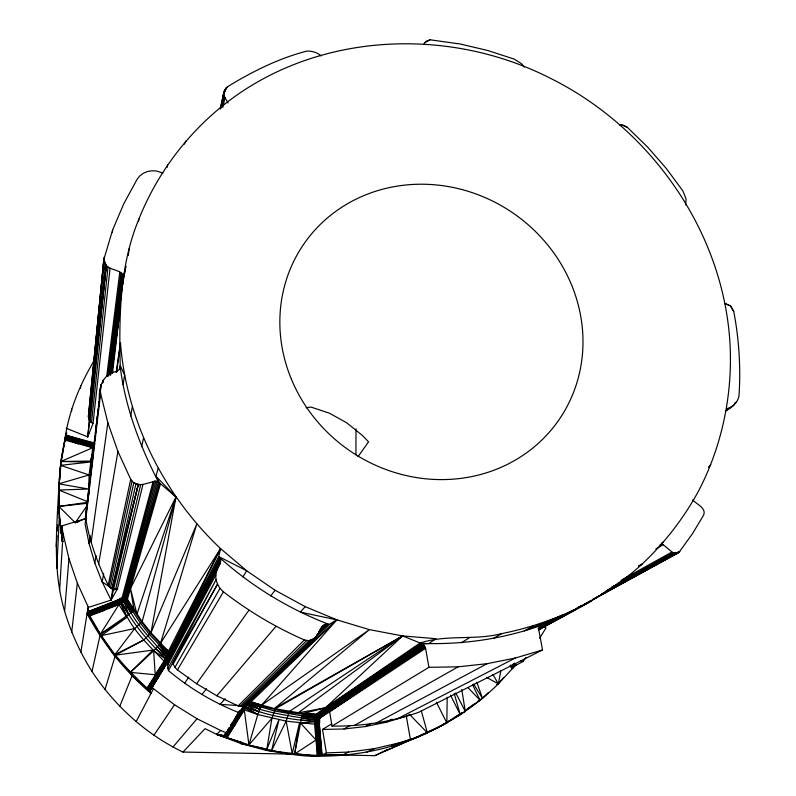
<?xml version="1.0" encoding="UTF-8"?>
<svg xmlns="http://www.w3.org/2000/svg" width="796" height="796" viewBox="0 0 796 796"><rect width="100%" height="100%" fill="white"/><g stroke="black" fill="none" stroke-linecap="round" stroke-linejoin="round"><path stroke-width="1.19" d="M355.921 454.695L356.001 428.775M538.613 629.905C574.463 610.283 611.716 592.075 642.054 564.145C664.371 543.151 683.286 518.823 698.042 491.958C721.564 447.252 732.439 396.418 730.131 346.001C724.499 232.273 650.77 127.718 549.429 77.799C449.481 27.124 321.295 31.969 230.362 99.789C189.667 130.265 157.737 171.866 138.892 219.089C119.579 265.556 119.052 316.121 120.216 365.553L119.848 369.314M94.356 360.18C79.7 384.757 68.625 411.731 64.804 440.059L60.894 461.491L58.566 492.147C56.436 531.837 52.934 572.543 64.625 611.209C70.934 632.452 80.167 652.72 91.998 671.456C114.554 705.654 145.927 734.31 182.961 752.061L205.06 728.668L216.671 734.38L240.81 743.514L265.645 750.23L290.908 754.469L294.639 753.981L315.992 739.991L315.604 719.912L316.629 714.659L325.385 707.833L419.87 643.158C446.198 634.143 474.774 640.68 501.709 633.616C533.191 627.308 563.578 616.353 591.697 600.811L538.305 629.835M226.711 733.017L223.915 735.574L216.671 734.38L248.939 744.877L257.785 714.529L261.655 705.137L369.404 629.626L274.381 708.539L402.617 635.934L422.477 643.934L428.755 643.546L436.009 638.7L402.617 635.934L369.404 629.626L336.798 619.835L329.335 624.343C320.062 622.034 319.912 635.596 313.525 639.288L244.044 705.913L238.909 712.659L226.711 733.017L220.731 730.499L216.671 734.38L241.914 742.479L240.81 743.514C265.944 748.131 290.45 756.757 316.34 756.2C347.006 756.369 377.772 751.822 406.617 741.265L414.577 738.399L446.864 722.967L447.173 697.226M223.915 735.574L227.278 737.494L249.218 701.704L275.346 708.788L303.176 713.514L325.385 707.833L402.617 635.934L289.207 711.584L286.172 721.146L271.635 750.449L278.958 719.703L266.849 749.275L265.645 750.23L316.34 756.2L317.385 755.434L314.569 724.181L314.699 717.922L315.654 714.5L421.213 643.397C461.899 644.869 502.803 639.138 541.171 625.377L563.319 614.91L538.434 628.82M58.247 512.743L58.526 506.634M59.073 494.406L59.302 489.52M59.74 479.749L60.924 463.899M56.834 568.205L59.322 516.992L58.566 492.147L59.262 482.296M86.048 518.475L61.809 525.957L61.491 531.559L62.576 541.797L59.322 516.992L58.566 492.147M63.63 448.188L65.003 439.173L78.605 443.83L78.923 442.825L79.103 439.919L65.71 435.601L66.466 433.362M59.65 589.846L63.083 533.579L61.809 525.957M71.531 411.472L71.68 409.074M59.431 479.839L60.297 467.521M56.188 546.504L56.944 535.728M57.272 530.942L57.69 524.962M316.41 635.258L328.002 624.014C288.212 608.671 251.407 586.085 219.656 557.618L220.641 560.165L220.402 562.872L169.827 658.342L150.235 690.55L132.056 675.834L130.345 672.381L152.961 650.093L115.41 655.178L143.817 639.954L150.991 632.73L175.976 496.973L158.523 482.068L155.946 481.073L124.186 597.169L118.524 600.592L87.819 612.323L87.102 613.477C103.132 643.884 124.902 671.078 150.961 693.485L149.529 690.371L166.404 663.168L167.07 657.814L170.195 652.959L219.656 557.618L218.761 556.573L220.542 548.573C163.867 494.963 126.464 420.915 120.475 342.847L116.156 372.299M80.496 388.498L80.685 386.04M64.625 611.209L68.953 558.633L63.083 533.579M66.566 434.069C57.013 469.073 57.053 506.077 62.576 541.797L59.322 516.992M66.138 428.208L87.709 436.855L93.042 423.522L89.52 420.656L88.366 416.805L103.858 259.327L112.644 229.964L123.688 203.935L137.121 179.269L139.827 175.896L143.34 173.269L147.469 171.518L151.966 170.762L156.573 171.021L162.951 173.1M220.562 108.196C223.766 101.5 221.278 91.709 227.586 86.694C252.322 71.541 278.719 58.317 306.898 51.083C312.032 50.934 317.365 52.437 321.216 55.939M104.137 257.148L88.366 416.805M88.575 418.497L103.858 259.327L106.266 265.466C110.883 271.058 123.848 269.247 123.43 278.391L110.296 374.08L123.3 275.864M88.953 418.109L89.192 420.099L104.953 263.605L104.137 261.516M88.664 433.342L87.709 436.855L106.266 265.466L104.953 263.605M64.456 443.352L64.804 440.059L92.774 447.71L89.062 474.963L88.635 494.983M107.997 266.998L91.49 422.686L89.212 421.989L90.177 421.522L106.266 265.466L89.192 420.099M112.385 232.432L112.644 229.964M93.042 423.522L110.057 268.123M87.709 436.855L89.52 420.656M71.71 632.074L77.341 583.14L68.953 558.633M87.092 506.962L86.814 509.41L87.152 506.943M87.65 502.067L87.938 499.609M88.356 495.938L88.774 492.266M89.192 488.595L89.62 484.913M89.898 482.466L90.316 478.794M90.734 475.122L91.152 471.451M91.58 467.769L91.998 464.098M92.276 461.65L92.694 457.979M93.122 454.297L93.54 450.626M93.819 448.178L94.376 443.282M94.654 440.835L95.082 437.153M95.5 433.482L95.918 429.81M96.197 427.362L96.764 422.457M97.46 416.338L97.042 420.009L98.246 408.985L97.739 413.89M98.585 406.537L99.142 401.642L98.535 406.537M99.848 395.522L99.42 399.194C98.465 387.533 103.162 373.762 116.077 371.583C118.216 370.956 119.917 369.085 120.216 366.856C125.35 407.413 139.817 445.949 158.523 482.068L126.057 597.876L118.087 602.602L88.535 614.144L87.102 613.477L88.018 612.9C99.56 606.084 114.564 605.686 125.161 597.418L157.29 481.431M100.127 393.075L101.102 384.498L85.461 516.505C88.933 540.464 97.739 563.429 108.166 585.189L112.057 588.761L117.39 588.97L142.981 484.416L155.946 481.073M87.092 504.495L85.461 516.505M87.381 502.047L91.092 470.207M91.381 467.759L92.664 456.745M92.953 454.287L95.102 435.929M95.381 433.472L96.674 422.457M166.533 663.944L163.777 660.809C147.3 643.845 128.355 626.631 121.649 603.229L121.211 601.159L118.514 599.667L87.729 611.806L87.819 612.323L101.211 635.666L115.002 656.481L146.872 688.361L150.961 693.485L149.937 690.56L170.573 657.038L170.652 653.844L150.991 632.73L142.146 621.626L126.813 598.522L123.181 597.149L118.514 599.667L124.305 598.343L126.813 598.522L159.578 482.953L155.966 476.267L158.135 468.267M86.386 513.082L85.092 524.096L89.112 543.708L94.804 563.011L102.147 581.856L111.082 600.114L88.446 607.378L87.729 611.806L117.072 601.199L125.27 601.209L127.41 599.318L160.394 484.048M85.699 520.007L100.604 393.562L100.276 388.985M112.465 373.423L119.888 310.808L111.311 373.304M106.714 376.299L119.798 272.093M107.768 376.349L120.992 272.73M116.704 372.239L120.475 342.847M108.773 375.851L122.007 273.605M110.495 374.07L122.823 279.257L126.116 266.212M110.445 374.896L122.823 279.257M111.778 373.364L119.888 310.808M109.748 374.279L122.793 274.67M110.604 375.035L111.092 371.364M111.341 369.016L111.908 365.245M112.146 362.896L112.634 359.215M112.962 356.767L113.45 353.086M113.778 350.638L114.266 346.966M114.505 345.673L115.072 340.837M115.4 338.39L115.888 334.708M116.216 332.26L116.614 329.773M116.863 327.355L117.42 323.654M117.838 320.012L118.236 317.534M118.485 315.107L119.052 311.425M119.3 308.977L119.858 305.306M120.106 302.858L120.674 299.187M120.922 296.729L121.41 293.047M121.738 290.6L122.226 286.928M122.614 284.51L125.27 269.904M89.112 543.708L90.217 535.569M128.246 255.596L129.201 248.571M91.122 542.265L107.868 422.775L100.604 393.562M126.813 598.522L125.688 600.92C133.34 623.298 151.986 639.079 166.294 657.158L168.135 659.297L168.155 661.277L150.056 690.59M138.534 221.527L138.892 219.089M117.39 588.97L111.082 600.114L112.694 588.99L138.215 484.734L142.981 484.416M119.669 369.245L120.216 365.553L124.624 375.006L123.091 384.627M409.522 714.549L406.318 716.181L410.378 739.355L399.005 742.907L374.1 748.718L348.568 752.051L341.683 755.414L317.385 755.434L294.639 753.981L299.465 722.977L292.212 753.603L286.172 721.146L257.785 714.529L241.715 708.928M94.804 563.011L95.978 555.658M80.864 652.232L88.167 606.841L77.341 583.14M325.385 707.833L298.172 712.828L402.617 635.934L275.346 708.788L271.894 718.281L266.849 749.275L240.81 743.514M348.568 752.051L326.38 752.887L322.111 755.125L341.683 755.414L320.997 755.334L318.888 722.728L319.325 717.475L425.193 646.989L329.663 711.704L331.992 726.081L428.925 667.327L425.581 648.322L423.601 644.74L422.477 643.934L317.554 715.047L316.609 721.733L317.773 755.444L316.34 756.2L322.111 755.125L319.365 724.987C321.087 713.057 316.082 713.395 303.176 713.514L301.594 717.644L294.639 753.981M98.624 564.065L117.927 451.451L107.868 422.775M61.342 461.481L63.212 450.606M167.12 167.329L167.528 164.961M130.644 415.97L132.325 406.895M87.64 501.689L58.864 490.057L88.495 489.013L58.864 483.839L89.062 474.963L60.546 465.332L90.426 461.998L60.894 461.491L92.774 447.71L93.092 446.695L92.724 442.556L65.76 435.173L66.566 432.815M259.974 690.838L247.546 702.848L245.387 706.45L238.909 712.659C213.348 702.49 189.508 688.251 168.424 670.59L167.876 668.441L216.114 579.637L172.603 662.998L174.931 667.337L177.468 669.914L196.582 683.744L216.86 695.784L238.123 705.933L241.646 706.5L244.044 705.913L313.525 639.288L309.037 640.73L304.351 639.944C275.476 627.308 248.292 611.119 223.417 591.776C219.686 588.652 217.109 584.393 216.114 579.637C214.9 573.608 217.378 567.916 220.402 562.872M103.699 573.747L102.147 581.856L112.694 588.99L113.38 590.254L111.082 600.114M399.005 742.907L391.055 746.449C431.213 734.678 468.565 713.325 498.346 683.834L500.903 670.481M167.876 668.441L167.697 664.949L169.827 658.342M130.703 479.331L108.166 585.189L112.057 588.761L138.215 484.734L133.788 482.903L130.703 479.331L117.927 451.451M109.161 586.672L132.027 481.291M141.638 446.646L143.529 438.108M110.485 587.886L133.788 482.903L140.623 484.854L115.609 589.319L113.38 590.254L138.215 484.734M91.998 671.456L100.336 634.203L118.972 604.522L125.27 601.209L123.261 599.04L120.674 598.592L125.161 597.418M220.243 108.535L224.064 91.63L227.586 86.694M220.393 109.072L224.78 89.719M112.057 588.761L135.897 484.067M221.437 107.838L224.193 95.749L223.865 93.679M225.149 91.669L225.974 88.038M222.82 107.37L225.029 97.719L224.193 95.749M685.645 204.9L686.043 198.9L682.978 191.07L666.242 168.404L647.685 147.151L627.437 127.43L623.716 125.29L619.567 124.922M122.196 597.348L153.21 481.281M248.67 700.948L261.655 705.137L336.798 619.835L305.216 606.642L275.058 590.234L246.71 570.792L218.761 556.573L169.548 652.193L146.872 688.361L165.409 662.033L169.419 659.188L170.573 657.038L170.414 655.655L169.648 653.874L150.514 633.447L141.668 622.343L126.882 600.005L125.877 599.557L118.564 603.527L88.396 613.825L87.102 613.477L89.082 615.278L104.077 610.383L102.157 607.049L87.769 612.134L117.927 600.254L123.181 597.149L154.563 481.023M93.391 451.581L90.525 461.053L60.894 461.491M105.002 689.565L115.002 656.481L114.942 654.64L101.211 635.666L99.968 635.616M155.966 476.267L175.976 496.973L142.146 621.626L134.713 628.512L114.942 654.64L130.345 672.381L153.628 650.83L160.523 643.287L196.861 523.858L150.991 632.73M88.943 413.95L89.669 411.602M66.347 434.546L65.272 437.929L93.281 445.67L65.551 436.526L66.645 433.193M94.465 448.029L93.092 446.695L65.342 437.581L66.476 434.039M61.461 531.668L62.576 541.797L60.954 529.061M167.478 662.381L169.21 659.327L168.762 656.899L157.598 646.77M66.556 433.621L65.451 437.054L93.341 444.685L65.67 435.85L66.436 433.561M93.381 453.531L90.525 461.053L92.376 461.023M286.172 721.146L314.569 724.181L317.574 718.639L319.126 717.952L319.614 718.43C317.544 711.773 307.952 715.455 303.176 713.514M119.758 706.351L132.056 675.834M169.419 659.188L169.886 657.566L168.941 654.989L149.489 634.591L140.613 623.447L125.688 600.92L122.972 600.234L116.156 600.662L125.877 599.557L132.464 611.816L100.336 634.203L87.102 613.477L88.913 614.94L118.564 603.527L120.674 603.716L126.345 616.562L116.584 600.811M130.494 588.552L175.976 496.973L136.932 614.184L130.494 588.552L134.017 610.025L132.464 611.816C128.862 608.054 129.34 596.552 121.937 597.716L123.181 597.149M149.668 690.44L150.961 693.485L148.295 689.535L170.652 653.844L220.293 558.842M166.653 658.68L147.3 688.739L150.961 693.485L148.663 689.814L167.638 661.904L167.26 660.68L220.641 560.165M184.344 144.136L186.065 140.872M136.106 721.644L153.499 688.659L151.907 687.306M166.404 663.168L170.911 655.814L220.681 561.538M219.815 564.105L170.274 657.705C172.831 651.237 162.603 648.342 160.036 644.004L168.235 654.272L169.648 653.874L170.901 654.819M168.354 661.516L216.711 570.215M167.697 664.949L215.835 574.881M148.295 689.535L156.106 675.346L158.036 677.575L149.937 690.56M168.424 670.59L217.527 584.214L173.08 664.232M225.308 733.812L224.004 735.832L216.671 734.38L226.094 737.006L243.417 707.604L247.228 704.888C268.75 713.554 291.873 716.121 314.569 719.902L317.514 720.39L319.196 721.992L318.43 724.39L319.793 755.414L341.683 755.414L321.793 755.225L319.246 723.226L315.584 721.634L300.56 723.126L315.992 739.991M314.529 721.664C291.296 719.315 267.715 716.171 246.133 706.788L245.198 706.38L245.785 707.395L257.785 714.529L244.312 707.913L226.422 737.146L216.671 734.38L224.363 736.101L242.501 709.176L244.312 707.913L246.999 703.375L248.233 703.226L274.232 710.888L317.574 718.639L319.216 720.609L317.634 724.201L319.286 755.434L315.644 724.091L319.027 716.38L328.191 709.007L423.601 644.74L328.877 709.793L319.504 717.266L315.216 715.236L317.554 715.047M174.931 667.337L220.014 588.343M149.529 690.371L166.633 661.575M245.198 706.38L245.238 708.37L243.387 709.554L233.875 723.047L225.358 736.658L216.671 734.38L225.079 736.519L240.482 710.908M177.468 669.914L223.417 591.776M148.663 689.814L156.862 675.973L166.006 662.63L168.911 660.023M224.363 736.101L229.328 727.862M230.571 725.803L232.442 722.708L235.706 723.922L226.422 737.146M157.459 676.58L149.141 690.132L150.961 693.485L147.628 689.008L156.106 675.346M539.678 638.203L545.966 627.954L544.156 626.402M242.899 576.931L246.71 570.792L220.542 548.573L160.523 643.287M224.711 736.31L233.089 722.808M237.536 713.843L238.77 711.863M226.094 737.006L244.312 710.052L248.939 744.877L271.894 718.281M227.905 729.773L229.198 727.753M315.584 721.634L314.539 721.236L317.694 717.504L318.609 717.126L319.783 718.241L425.581 648.322M423.761 44.158L426.298 41.213L430.119 39.81L460.038 43.969L487.45 50.427L514.296 59.123L521.579 63.77L524.275 67.113M235.228 717.793L239.775 710.818L233.059 721.723L240.392 710.898M223.945 735.733L225.248 733.733M225.079 736.519L233.875 723.047M184.682 683.267L188.722 677.117M153.887 735.275L174.523 704.768L153.499 688.659M87.461 505.072L75.262 522.733L58.874 506.425L87.6 502.316M708.709 467.461L710.788 464.496M130.345 672.381L155.23 674.739L164.653 661.416L169.906 658.372L170.463 656.601L165.508 658.302L167.26 660.68M358.021 456.665L368.568 441.83L362.309 435.372L346.578 422.706L329.265 413.134L310.967 407.064L306.072 407.761M196.582 683.744L248.939 610.233M496.724 684.659L498.346 683.834L514.942 665.864L523.022 661.486L525.848 657.645M708.589 467.441L710.062 465.471M270.72 596.015L275.058 590.234M201.945 694.56L206.463 688.719M249.645 701.177L249.218 701.704C270.978 709.733 294.212 714.38 317.325 715.305L318.36 715.634L328.141 709.047M486.465 677.326L498.346 683.834L503.709 677.376M172.921 747.106L197.02 718.758L220.731 730.499M216.86 695.784L276.013 626.343M238.909 712.659L247.546 702.848M318.36 715.634C315.365 728.449 320.758 742.31 320.45 755.374L341.683 755.414L321.594 755.255L318.43 724.39L318.31 719.196L319.435 718.858L317.912 716.42L314.649 718.698L315.604 719.912M305.216 606.642L300.321 612.124L336.798 619.835L251.098 701.664L257.078 694.013L336.798 619.835M225.198 698.709L220.064 704.38L238.044 705.535M593.159 599.328L678.918 552.454L692.391 533.817L703.584 515.211C706.729 507.918 696.251 504.186 692.749 499.868M304.351 639.944L238.123 705.933L243.407 706.152L313.525 639.288M239.855 706.43L306.659 640.611M488.346 692.53L482.466 698.321L477.889 701.286L480.018 700.182L472.615 684.779M321.256 627.497L323.027 625.755M321.445 627.487L324.081 624.9M320.002 629.487L325.305 624.303M241.646 706.5L309.037 640.73L315.375 637.815M318.649 631.785L326.629 624.004M253.128 696.629L254.909 694.898M243.407 706.152L311.375 640.283M262.64 688.261L282.182 669.396M285.734 665.963L304.38 647.954M308.818 643.656L315.922 636.8M329.335 624.343L245.039 705.395L245.387 706.45L241.646 705.763M541.171 625.377L539.459 627.308L538.793 629.855L542.524 649.944L418.487 712.41C390.697 721.942 361.354 726.499 331.992 726.081M316.131 715.534L314.858 716.629L302.142 715.614M319.783 718.241L329.375 710.709L424.517 645.775L319.027 716.38L317.077 715.883L314.699 717.922L301.594 717.644M462.138 712.808L447.621 721.892M467.063 709.206L473.948 704.171M406.935 741.146L391.055 746.449L410.378 739.355M725.415 411.054C731.723 407.293 738.807 402.398 739.106 394.279C740.797 366.528 738.947 338.688 733.733 311.385L730.529 305.903L724.718 303.445L730.529 305.903L733.733 311.385M725.793 410.925L733.842 405.174L730.459 407.433L726.539 408.756M462.168 712.868L454.834 717.196M466.138 710.042L480.018 700.182L467.968 687.635M421.213 643.397L316.629 714.659L302.679 714.221L315.863 716.728L318.947 718.878L319.286 719.713L316.689 724.101L319.793 755.414M163.777 660.809L169.13 657.725L170.155 657.924L170.772 656.083L167.011 656.103L167.07 657.814M100.336 634.203L126.922 617.378L101.211 635.666L134.713 628.512M461.332 642.76L469.172 637.914M326.38 752.887L322.509 729.454L331.683 723.823M261.158 705.843L249.088 701.893L247.785 702.142L260.491 707.226L248.252 701.465L248.233 703.226L259.675 709.206L247.944 703.684L246.999 703.375L245.347 704.37L258.76 711.674L245.785 707.395M461.77 689.366L465.262 711.405L458.197 715.684L460.217 714.569L454.227 693.575M663.526 542.096L661.377 543.32M340.22 755.006L374.896 755.653L387.791 749.354M445.501 723.136L437.034 728.101L419.97 735.623M493.301 638.521L501.709 633.616M445.462 723.186L437.034 728.101L438.944 727.007L414.577 738.399M447.571 721.952L460.217 714.569L450.516 695.137M659.924 545.001L662.063 543.768L672.978 552.812L676.69 553.459M655.795 548.932L663.307 544.603M322.509 729.454L344.011 728.977L349.922 725.594M638.81 565.986L642.054 564.145L638.79 565.916M354.19 725.574L458.197 666.809L487.053 663.695L515.241 658.053L542.524 649.944M533.211 625.905L524.265 630.93L563.319 614.91L538.474 628.661M618.034 583.806L611.527 587.448L618.034 583.806L612.552 586.692M621.079 580.284L671.894 552.056M539.011 626.571L542.315 624.77M617.746 583.378L672.978 552.812M605.776 591.169L674.172 553.32L679.784 551.578L675.426 553.966M607.786 589.935L674.172 553.32M538.315 628.651L563.319 614.91L538.305 628.462M601.806 594.035L675.436 553.528L601.527 594.005M543.578 626.412L545.758 625.208M552.295 621.616L554.474 620.422M569.727 612.044L571.906 610.84M578.443 607.248L580.622 606.055M592.612 599.468L599.149 595.876M601.328 594.682L607.865 591.09M610.044 589.886L673.247 555.17M542.166 627.328L548.673 623.746M555.19 620.174L557.359 618.98M562.782 616.005L564.951 614.81M567.12 613.626L573.627 610.044M575.797 608.86L582.304 605.278M584.473 604.094L590.99 600.512M538.773 629.407L559.419 618.084M561.379 616.96L678.918 552.454M344.011 728.977L365.264 726.579L371.563 723.156M376.12 723.096L487.053 663.695M365.264 726.579L386.09 722.29L392.169 719.116M424.825 42.526L430.119 39.81M246.282 704.54L247.944 703.684M397.612 718.688L515.241 658.053M114.942 654.64L143.817 639.954M366.628 752.17L374.1 748.718M88.913 614.94L103.191 608.452M384.697 751.165L417.691 736.628M374.896 755.653L425.77 733.275M88.396 613.825L117.579 601.806L124.126 601.905L130.852 613.189L125.27 601.209M512.962 666.879L514.614 666.172L513.002 664.381M89.082 615.278L103.669 609.378L118.972 604.522L89.52 616.104L87.102 613.477M421.323 710.918L427.402 732.897L407.751 740.867L391.055 746.449M86.585 518.176L75.262 522.733L78.714 521.589M88.197 613.358L118.087 602.602L120.236 602.751L120.674 603.716L121.788 601.985L122.256 602.92C132.793 624.124 148.932 641.785 165.25 658.68L166.075 659.307M316.34 756.2L318.39 755.444L317.077 739.902L320.46 740.489L321.594 755.255M88.018 612.9L102.674 607.656M405.94 741.494L404.836 741.832M386.09 722.29L406.318 716.181M124.186 597.169L121.509 598.055L126.057 597.876M58.874 506.425L87.62 503.251M314.569 724.181L319.365 724.987M301.057 720.191L314.569 719.902M428.925 667.327L458.197 666.809M182.961 752.061L290.689 754.081M243.019 707.604L246.7 707.933M246.044 703.266L246.999 703.375M126.455 599.05L133.539 610.741L127.41 599.318L125.151 598.861L117.38 600.164L120.236 602.751M79.122 441.79L65.083 438.805L93.092 446.695M65.551 436.526L94.654 444.128L93.052 443.074L65.71 435.601M65.342 437.581L79.182 440.805M93.052 443.074L94.336 443.392L92.724 442.556L94.336 443.392M65.003 439.173L78.923 442.825L92.774 447.71M65.76 435.173L93.261 443.8M243.417 707.604L244.312 707.913M520.733 660.62L523.022 661.486M621.636 124.863L627.437 127.43M170.195 652.959L160.036 644.004M174.523 704.768L197.02 718.758M510.773 665.257L513.042 667.834L512.136 667.227L512.644 668.282L510.286 665.794M165.25 658.68L153.628 650.83L155.23 674.739M155.757 648.69L166.294 657.158M170.652 653.844L169.08 652.969L169.648 653.874M125.877 599.557L123.39 598.025L119.848 599.03L122.226 599.627L124.126 601.905L128.773 614.801L121.649 603.229M510.365 665.237L513.042 667.834M513.44 663.973L515.151 665.675L513.599 663.914M511.848 665.466L513.599 667.217L512.007 665.337M513.271 664.123L514.942 665.864M409.502 714.31L427.402 732.897M513.888 663.655L515.51 665.366L514.037 663.625M512.325 664.998L513.987 666.809L512.485 664.899M514.206 663.496L515.708 665.197M510.057 666.073L512.325 668.65M514.514 663.128L516.107 664.939M159.051 645.188L167.468 655.426L170.135 654.73L170.911 655.814M473.63 684.013L482.466 698.321L476.834 682.252M492.903 674.471L498.346 683.834M225.029 97.719L228.054 102.973M88.167 606.841L88.446 607.378M455.8 692.988L465.262 711.405M436.407 702.251L446.864 722.967M319.067 740.011L320.997 755.334M61.013 529.449L62.576 541.797L61.362 531.38M61.133 530.216L62.576 541.797L61.282 531.051M61.202 530.604L62.576 541.797M317.077 739.902L317.385 755.434M103.032 380.349L102.744 382.816L103.032 380.349M220.542 548.573L174.135 643.277L168.454 651.118L220.542 548.573M232.442 722.708L230.492 725.743L232.442 722.708M736.509 402.099L734.499 403.542L736.509 402.099M291.406 379.224A154.902 144.175 34.4 0 0 551.688 429.412A154.902 144.175 34.4 0 0 451.153 187.09A154.902 144.175 34.4 0 0 291.406 379.224"/></g></svg>
